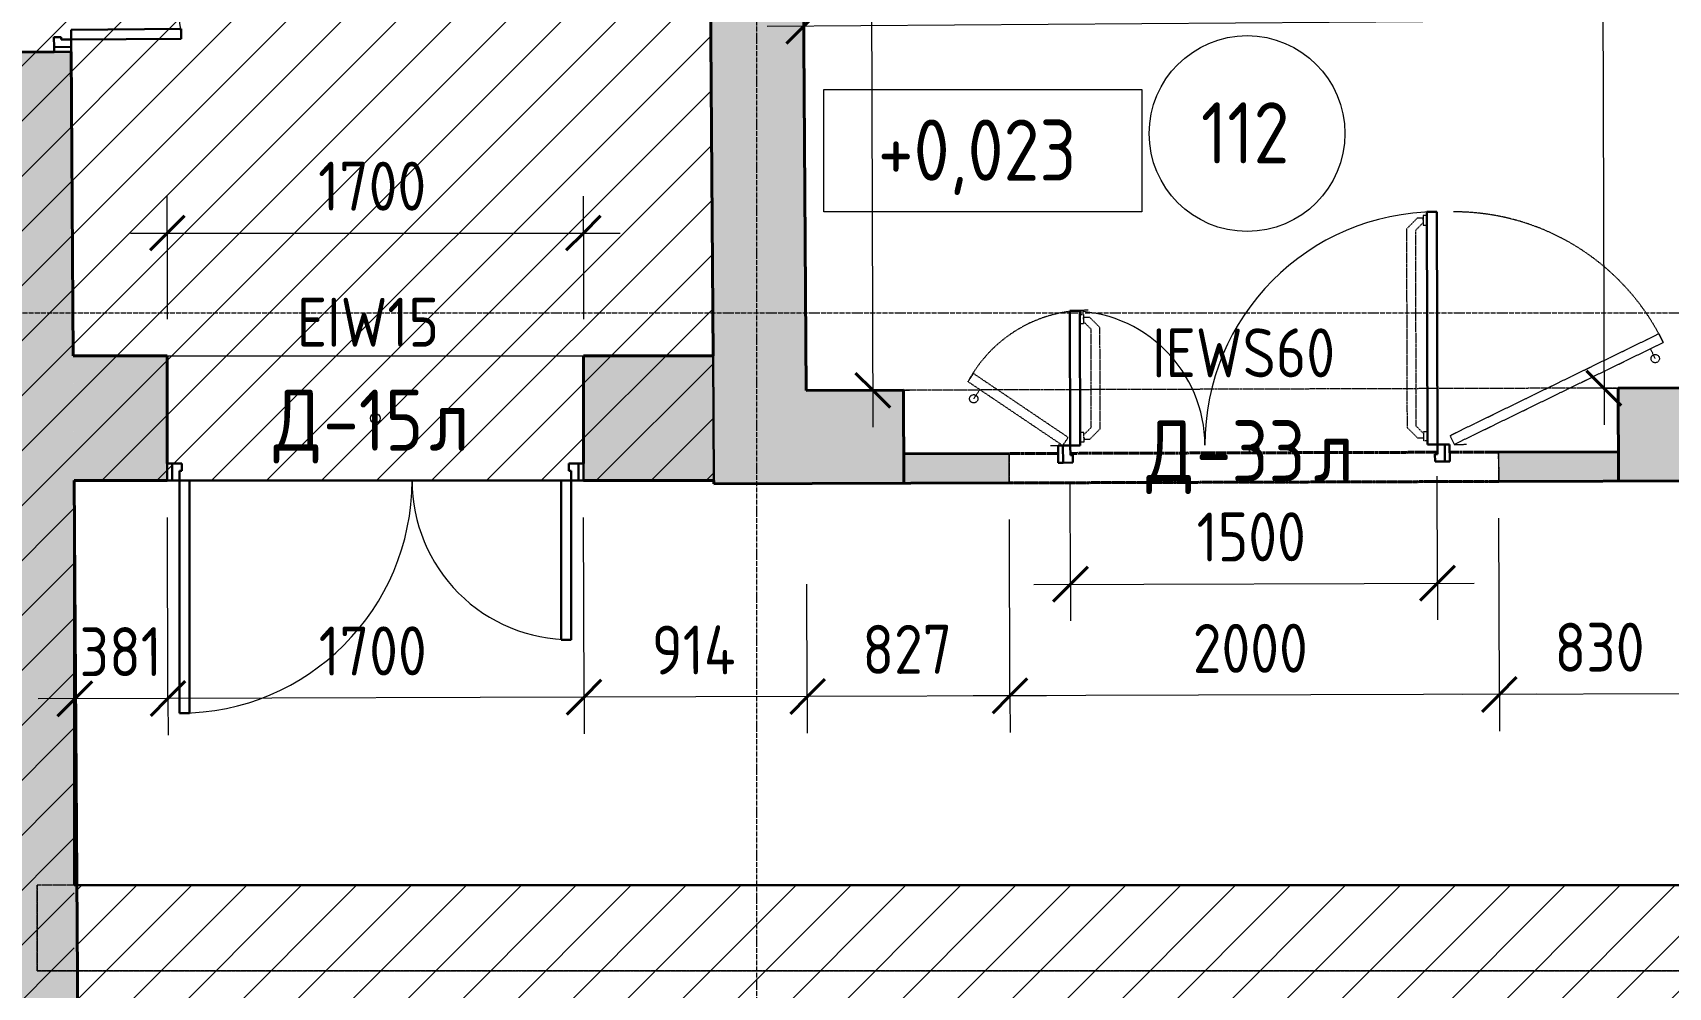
# Model space of a CAD drawing. Header units: millimetres. Extents: x -11886 to 379896, y -8130 to 47743.
# Drawn here: x 602 to 7285, y 10501 to 14402 of the extents above; entities that cross this region are included whole.
import ezdxf

# ---------------------------------------------------------------- set-up
doc = ezdxf.new("R2010")
doc.units = ezdxf.units.MM
for name, pattern in [('ADSK_Линия сетки', [25, 20, -2.5, 0, -2.5]), ('ADSK_Сверху', [4.5, 3, -1.5]), ('ADSK_Снесено', [4.5, 3, -1.5]), ('ADSK_Штриховая_ш2 п1', [3, 2, -1])]:
    doc.linetypes.add(name, pattern=pattern)
for name, color, linetype, lineweight in [('Аннотация', 7, 'Continuous', 9), ('Каркас', 7, 'Continuous', 18), ('Марки дверей', 7, 'Continuous', 20), ('Марки помещений', 7, 'Continuous', 20), ('Оси', 7, 'Continuous', 9), ('Отметки', 7, 'Continuous', 9), ('Размеры', 7, 'Continuous', 9), ('Размеры-100', 7, 'Continuous', 9)]:
    doc.layers.add(name, color=color, linetype=linetype, lineweight=lineweight)
for name, color, linetype, lineweight, true_color in [('Двери', 5, 'Continuous', 18, 0x0000ff), ('Линии', 7, 'Continuous', 9, 0x00a600), ('Стены внутренние', 5, 'Continuous', 18, 0x0000ff)]:
    doc.layers.add(name, color=color, linetype=linetype, lineweight=lineweight, true_color=true_color)
doc.styles.add('GOST Common_1', font='GOST_Common.ttf', dxfattribs={"width": 0.9, "height": 200})
doc.styles.add('GOST Common_2', font='GOST_Common.ttf', dxfattribs={"width": 0.9, "height": 250})
doc.dimstyles.new('ADSK_Основной_2_мм_Округление_до_1_мм', dxfattribs={"dimscale": 304.8, "dimtxt": 201.142999, "dimasz": 0.463911, "dimexe": 0.492126, "dimexo": 0.492126, "dimgap": 0.098425, "dimtad": 1, "dimdec": 0, "dimdsep": 46, "dimtxsty": 'GOST Common_1', "dimblk1": 'OBLIQUE', "dimblk2": 'OBLIQUE', "dimsah": 1, "dimcen": 0.09, "dimdle": 0.492126, "dimazin": 2, "dimtfac": 1, "dimtdec": 4, "dimtix": 1, "dimtmove": 0, "dimatfit": 3, "dimfxl": 1, "dimtvp": 1, "dimtolj": 1, "dimtzin": 0, "dimlwd": 20, "dimlwe": 20, "dimarcsym": 2})
pattern_1 = [(45, (0, 84876.59), (-112.2532, 112.2532), [])]

# ---------------------------------------------------------------- blocks, each defined once
blk = doc.blocks.new('AC_Дверь_Двупольная - Д-11п 1500х2200h-2039715-01 План 1-го этажа маркировочный')
at = {"layer": 'Двери', "lineweight": 30}
for p, q in [((-700, 1140), (-660, 1140)), ((-700, 190), (-700, 1140)), ((-660, 1140), (-660, 190)), ((700, 640), (660, 640)), ((660, 640), (660, 190)), ((700, 190), (700, 640)), ((-750, 190), (-730, 190)), ((-750, 120), (-750, 190)), ((-730, 190), (-700, 190)), ((-730, 120), (-730, 190)), ((-730, 190), (-730, 120)), ((-660, 190), (-700, 190)), ((-700, 190), (-700, 150)), ((-700, 150), (-690, 150)), ((-690, 150), (-690, 120)), ((660, 190), (700, 190)), ((700, 150), (690, 150)), ((690, 150), (690, 120)), ((730, 190), (700, 190)), ((700, 190), (700, 150)), ((730, 120), (730, 190)), ((750, 190), (730, 190)), ((730, 190), (730, 120)), ((750, 120), (750, 190)), ((-730, 120), (-750, 120)), ((-690, 120), (-730, 120)), ((690, 120), (730, 120)), ((730, 120), (750, 120))]:
    blk.add_line(p, q, dxfattribs=at)
at = {"layer": 'Двери'}
for centre, radius, start, end in [((-700, 190), 950, 360, 90), ((700, 190), 450, 90, 180)]:
    blk.add_arc(centre, radius, start, end, dxfattribs=at)
blk = doc.blocks.new('AC_Дверь_Двупольная - Д-15л 1700х2200h-2039711-01 План 1-го этажа маркировочный')
at = {"layer": 'Двери', "lineweight": 30}
for p, q in [((800, 1205), (760, 1205)), ((760, 1205), (760, 255)), ((800, 255), (800, 1205)), ((-800, 905), (-760, 905)), ((-800, 255), (-800, 905)), ((-760, 905), (-760, 255)), ((-850, 255), (-830, 255)), ((-850, 185), (-850, 255)), ((-830, 255), (-800, 255)), ((-830, 185), (-830, 255)), ((-830, 255), (-830, 185)), ((-760, 255), (-800, 255)), ((-800, 255), (-800, 215)), ((-800, 215), (-790, 215)), ((-790, 215), (-790, 185)), ((760, 255), (800, 255)), ((800, 215), (790, 215)), ((790, 215), (790, 185)), ((830, 255), (800, 255)), ((800, 255), (800, 215)), ((830, 185), (830, 255)), ((850, 255), (830, 255)), ((830, 255), (830, 185)), ((850, 185), (850, 255)), ((-830, 185), (-850, 185)), ((-790, 185), (-830, 185)), ((790, 185), (830, 185)), ((830, 185), (850, 185))]:
    blk.add_line(p, q, dxfattribs=at)
at = {"layer": 'Двери'}
for centre, radius, start, end in [((800, 255), 950, 90, 180), ((-800, 255), 650, 360, 90)]:
    blk.add_arc(centre, radius, start, end, dxfattribs=at)
blk = doc.blocks.new('AC_Дверь_Двупольная - Д-33л 1500х2200h 2-2310052-01 План 1-го этажа маркировочный')
at = {"layer": 'Двери', "linetype": 'ADSK_Сверху', "lineweight": 9}
for p, q in [((670.3, 940.5), (627.5, 897.7)), ((694, 940.5), (670.3, 940.5)), ((710, 951), (694, 951)), ((694, 951), (694, 912.5)), ((694, 931.8), (694, 940.5)), ((627.5, 84.4), (627.5, 897.7)), ((694, 921.7), (663.9, 891.6)), ((663.9, 90.4), (663.9, 891.6)), ((694, 912.5), (710, 912.5)), ((-710, 551), (-694, 551)), ((-694, 551), (-694, 512.5)), ((-694, 531.8), (-694, 540.5)), ((-694, 540.5), (-670.3, 540.5)), ((-670.3, 540.5), (-627.5, 497.7)), ((-694, 512.5), (-710, 512.5)), ((-694, 521.7), (-663.9, 491.6)), ((-663.9, 90.4), (-663.9, 491.6)), ((-627.5, 84.4), (-627.5, 497.7)), ((-694, 69.5), (-710, 69.5)), ((-694, 60.3), (-663.9, 90.4)), ((-694, 31), (-694, 69.5)), ((-670.3, 41.6), (-627.5, 84.4)), ((670.3, 41.6), (627.5, 84.4)), ((694, 60.3), (663.9, 90.4)), ((694, 31), (694, 69.5)), ((694, 69.5), (710, 69.5)), ((-710, 31), (-694, 31)), ((-694, 50.3), (-694, 41.6)), ((-694, 41.6), (-670.3, 41.6)), ((694, 41.6), (670.3, 41.6)), ((710, 31), (694, 31))]:
    blk.add_line(p, q, dxfattribs=at)
at = {"layer": 'Двери', "lineweight": 30}
for p, q in [((750, 966), (710, 966)), ((710, 966), (710, 16)), ((750, 16), (750, 966)), ((-750, 566), (-710, 566)), ((-750, 16), (-750, 566)), ((-710, 566), (-710, 16)), ((-800, 16), (-780, 16)), ((-800, -54), (-800, 16)), ((-780, 16), (-750, 16)), ((-780, -54), (-780, 16)), ((-780, 16), (-780, -54)), ((-710, 16), (-750, 16)), ((-750, 16), (-750, -24)), ((710, 16), (750, 16)), ((780, 16), (750, 16)), ((750, 16), (750, -24)), ((780, -54), (780, 16)), ((800, 16), (780, 16)), ((780, 16), (780, -54)), ((800, -54), (800, 16)), ((-780, -54), (-800, -54)), ((-740, -54), (-780, -54)), ((-750, -24), (-740, -24)), ((-740, -24), (-740, -54)), ((750, -24), (740, -24)), ((740, -24), (740, -54)), ((740, -54), (780, -54)), ((780, -54), (800, -54))]:
    blk.add_line(p, q, dxfattribs=at)
at = {"layer": 'Двери'}
for centre, radius, start, end in [((750, 16), 950, 90, 180), ((-750, 16), 550, 360, 90)]:
    blk.add_arc(centre, radius, start, end, dxfattribs=at)
blk = doc.blocks.new('ADSK_Марка_Помещение_ОдноЗначение - Номер-247393-01 План 1-го этажа маркировочный')
at = {"layer": 'Марки помещений'}
blk.add_circle((0, 0), 4, dxfattribs=at)
blk = doc.blocks.new('ADSK_Марка_Дверь - Марка типа и комментарии-2020407-01 План 1-го этажа маркировочный')
at = {"layer": 'Марки дверей', "lineweight": 9}
blk.add_circle((0, 0), 0.2, dxfattribs=at)
blk = doc.blocks.new('DIMBLOCK26-01 План 1-го этажа маркировочный')
at = {"layer": 'Размеры-100', "lineweight": 20, "transparency": 16777216}
for p, q in [((1151.7, 13583.1), (1151.7, 13733.1)), ((2851.7, 13583.1), (2851.7, 13733.1)), ((1001.7, 13583.1), (3001.7, 13583.1)), ((1151.7, 13583.1), (1151.7, 13231.2)), ((2851.7, 13583.1), (2851.7, 13231.2))]:
    blk.add_line(p, q, dxfattribs=at)
at = {"layer": 'Размеры-100', "lineweight": 40, "transparency": 16777216}
for p, q in [((1151.7, 13583.1), (1222.4, 13653.8)), ((2851.7, 13583.1), (2922.4, 13653.8)), ((1151.7, 13583.1), (1081, 13512.4)), ((2851.7, 13583.1), (2781, 13512.4))]:
    blk.add_line(p, q, dxfattribs=at)
at = {"layer": 'Размеры-100', "color": 0, "lineweight": 20, "transparency": 16777216, "insert": (1768.2, 13874.5), "char_height": 200, "width": 560.473, "attachment_point": 1, "line_spacing_factor": 1.022761, "style": 'GOST Common_1'}
blk.add_mtext('1700', dxfattribs=at)
blk = doc.blocks.new('_Oblique')
at = {"color": 0, "linetype": 'ByBlock', "lineweight": -2}
blk.add_line((-0.5, -0.5), (0.5, 0.5), dxfattribs=at)
blk = doc.blocks.new('DIMBLOCK28-01 План 1-го этажа маркировочный')
at = {"layer": 'Размеры-100', "lineweight": 20, "transparency": 16777216}
for p, q in [((4842, 12147.9), (4840.7, 12564.7)), ((6341.6, 12152.4), (6340.3, 12590)), ((4692, 12147.4), (6491.6, 12152.9)), ((4842, 12147.9), (4842.4, 11997.9)), ((6341.6, 12152.4), (6342.1, 12002.4))]:
    blk.add_line(p, q, dxfattribs=at)
at = {"layer": 'Размеры-100', "lineweight": 40, "transparency": 16777216}
for p, q in [((4842, 12147.9), (4912.5, 12218.8)), ((6341.6, 12152.4), (6412.1, 12223.4)), ((4842, 12147.9), (4771.5, 12077)), ((6341.6, 12152.4), (6271.2, 12081.5))]:
    blk.add_line(p, q, dxfattribs=at)
at = {"layer": 'Размеры-100', "color": 0, "lineweight": 20, "transparency": 16777216, "insert": (5357.4, 12440.8), "char_height": 200, "width": 560.473, "attachment_point": 1, "rotation": 0.1744, "line_spacing_factor": 1.022761, "style": 'GOST Common_1'}
blk.add_mtext('1500', dxfattribs=at)
blk = doc.blocks.new('Высотные отметки - Рамка-5093-01 План 1-го этажа маркировочный')
at = {"layer": 'Аннотация', "lineweight": 20}
for p, q in [((-6.5, 0), (-6.5, 5)), ((-6.5, 5), (6.5, 5)), ((6.5, 5), (6.5, 0)), ((6.5, 0), (-6.5, 0))]:
    blk.add_line(p, q, dxfattribs=at)
blk = doc.blocks.new('DIMBLOCK115-01 План 1-го этажа маркировочный')
at = {"layer": 'Размеры-100', "lineweight": 20, "transparency": 16777216}
for p, q in [((4594.7, 11691.9), (4592.5, 12412)), ((6594.7, 11698), (6592.5, 12418.1)), ((6744.7, 11698.4), (4444.7, 11691.4)), ((6594.7, 11698), (6595.2, 11548)), ((4594.7, 11691.9), (4595.2, 11541.9))]:
    blk.add_line(p, q, dxfattribs=at)
at = {"layer": 'Размеры-100', "lineweight": 40, "transparency": 16777216}
for p, q in [((4594.7, 11691.9), (4665.2, 11762.8)), ((6594.7, 11698), (6665.2, 11768.9)), ((6594.7, 11698), (6524.2, 11627.1)), ((4594.7, 11691.9), (4524.2, 11621))]:
    blk.add_line(p, q, dxfattribs=at)
at = {"layer": 'Размеры-100', "color": 0, "lineweight": 20, "transparency": 16777216, "insert": (5341.5, 11985.5), "char_height": 200, "width": 605.475, "attachment_point": 1, "rotation": 0.1744, "line_spacing_factor": 1.022761, "style": 'GOST Common_1'}
blk.add_mtext('2000', dxfattribs=at)
blk = doc.blocks.new('DIMBLOCK199-01 План 1-го этажа маркировочный')
at = {"layer": 'Размеры-100', "lineweight": 20, "transparency": 16777216}
for p, q in [((4594.7, 11691.9), (4592.5, 12412)), ((3766.4, 11689.4), (3765, 12148.3)), ((3766.4, 11689.4), (3766.9, 11539.4)), ((4744.7, 11692.4), (3768, 11689.4)), ((4594.7, 11691.9), (4595.2, 11541.9))]:
    blk.add_line(p, q, dxfattribs=at)
at = {"layer": 'Размеры-100', "lineweight": 40, "transparency": 16777216}
for p, q in [((4594.7, 11691.9), (4665.2, 11762.8)), ((3768, 11689.4), (3838.4, 11760.3)), ((3768, 11689.4), (3697.5, 11618.5)), ((4594.7, 11691.9), (4524.2, 11621))]:
    blk.add_line(p, q, dxfattribs=at)
at = {"layer": 'Размеры-100', "color": 0, "lineweight": 20, "transparency": 16777216, "insert": (3991.2, 11981.4), "char_height": 200, "width": 454.106, "attachment_point": 1, "rotation": 0.1744, "line_spacing_factor": 1.022761, "style": 'GOST Common_1'}
blk.add_mtext('827', dxfattribs=at)
blk = doc.blocks.new('DIMBLOCK200-01 План 1-го этажа маркировочный')
at = {"layer": 'Размеры-100', "lineweight": 20, "transparency": 16777216}
for p, q in [((2854.4, 11686.6), (2852.2, 12421.2)), ((3766.4, 11689.4), (3765, 12148.3)), ((3768, 11689.4), (2854.4, 11686.6)), ((2854.4, 11686.6), (2854.9, 11536.6)), ((3766.4, 11689.4), (3766.9, 11539.4))]:
    blk.add_line(p, q, dxfattribs=at)
at = {"layer": 'Размеры-100', "lineweight": 40, "transparency": 16777216}
for p, q in [((2854.4, 11686.6), (2924.9, 11757.5)), ((3768, 11689.4), (3838.4, 11760.3)), ((2854.4, 11686.6), (2783.9, 11615.7)), ((3768, 11689.4), (3697.5, 11618.5))]:
    blk.add_line(p, q, dxfattribs=at)
at = {"layer": 'Размеры-100', "color": 0, "lineweight": 20, "transparency": 16777216, "insert": (3131.3, 11978.8), "char_height": 200, "width": 429.56, "attachment_point": 1, "rotation": 0.1744, "line_spacing_factor": 1.022761, "style": 'GOST Common_1'}
blk.add_mtext('914', dxfattribs=at)
blk = doc.blocks.new('DIMBLOCK201-01 План 1-го этажа маркировочный')
at = {"layer": 'Размеры-100', "lineweight": 20, "transparency": 16777216}
for p, q in [((1154.4, 11681.4), (1152.2, 12421.2)), ((2854.4, 11686.6), (2852.2, 12421.2)), ((2854.4, 11686.6), (1154.4, 11681.4)), ((1154.4, 11681.4), (1154.9, 11531.4)), ((2854.4, 11686.6), (2854.9, 11536.6))]:
    blk.add_line(p, q, dxfattribs=at)
at = {"layer": 'Размеры-100', "lineweight": 40, "transparency": 16777216}
for p, q in [((1154.4, 11681.4), (1224.9, 11752.3)), ((2854.4, 11686.6), (2924.9, 11757.5)), ((1154.4, 11681.4), (1083.9, 11610.5)), ((2854.4, 11686.6), (2783.9, 11615.7))]:
    blk.add_line(p, q, dxfattribs=at)
at = {"layer": 'Размеры-100', "color": 0, "lineweight": 20, "transparency": 16777216, "insert": (1770, 11974.7), "char_height": 200, "width": 560.473, "attachment_point": 1, "rotation": 0.1744, "line_spacing_factor": 1.022761, "style": 'GOST Common_1'}
blk.add_mtext('1700', dxfattribs=at)
blk = doc.blocks.new('DIMBLOCK202-01 План 1-го этажа маркировочный')
at = {"layer": 'Размеры-100', "lineweight": 20, "transparency": 16777216}
for p, q in [((773.8, 11680.3), (771.6, 12421.2)), ((1154.4, 11681.4), (1152.2, 12421.2)), ((1154.4, 11681.4), (623.8, 11679.8)), ((773.8, 11680.3), (774.3, 11530.3)), ((1154.4, 11681.4), (1154.9, 11531.4))]:
    blk.add_line(p, q, dxfattribs=at)
at = {"layer": 'Размеры-100', "lineweight": 40, "transparency": 16777216}
for p, q in [((773.8, 11680.3), (844.3, 11751.2)), ((1154.4, 11681.4), (1224.9, 11752.3)), ((773.8, 11680.3), (703.4, 11609.4)), ((1154.4, 11681.4), (1083.9, 11610.5))]:
    blk.add_line(p, q, dxfattribs=at)
at = {"layer": 'Размеры-100', "color": 0, "lineweight": 20, "transparency": 16777216, "insert": (792.8, 11971.7), "char_height": 200, "width": 409.104, "attachment_point": 1, "rotation": 0.1744, "line_spacing_factor": 1.022761, "style": 'GOST Common_1'}
blk.add_mtext('381', dxfattribs=at)
blk = doc.blocks.new('DIMBLOCK203-01 План 1-го этажа маркировочный')
at = {"layer": 'Размеры-100', "lineweight": 20, "transparency": 16777216}
for p, q in [((7424.6, 11700.5), (7421.3, 12800.6)), ((6594.7, 11698), (6592.5, 12418.1)), ((7574.6, 11701), (6444.7, 11697.5)), ((6594.7, 11698), (6595.2, 11548)), ((7424.6, 11700.5), (7425.1, 11550.5))]:
    blk.add_line(p, q, dxfattribs=at)
at = {"layer": 'Размеры-100', "lineweight": 40, "transparency": 16777216}
for p, q in [((6594.7, 11698), (6665.2, 11768.9)), ((7424.6, 11700.5), (7495.1, 11771.4)), ((6594.7, 11698), (6524.2, 11627.1)), ((7424.6, 11700.5), (7354.1, 11629.6))]:
    blk.add_line(p, q, dxfattribs=at)
at = {"layer": 'Размеры-100', "color": 0, "lineweight": 20, "transparency": 16777216, "insert": (6819.6, 11990), "char_height": 200, "width": 454.106, "attachment_point": 1, "rotation": 0.1744, "line_spacing_factor": 1.022761, "style": 'GOST Common_1'}
blk.add_mtext('830', dxfattribs=at)
blk = doc.blocks.new('DIMBLOCK228-01 План 1-го этажа маркировочный')
at = {"layer": 'Размеры-100', "lineweight": 20, "transparency": 16777216}
for p, q in [((6998.8, 20555), (7022.4, 12799.4)), ((6999.2, 20405), (6849.2, 20404.6)), ((6999.2, 20405), (7255, 20405.8)), ((7021.9, 12949.4), (6930.1, 12949.1)), ((7021.9, 12949.4), (7171.9, 12949.8))]:
    blk.add_line(p, q, dxfattribs=at)
at = {"layer": 'Размеры-100', "lineweight": 40, "transparency": 16777216}
for p, q in [((6999.2, 20405), (6928.3, 20475.5)), ((6999.2, 20405), (7070.1, 20334.5)), ((7021.9, 12949.4), (6951, 13019.9)), ((7021.9, 12949.4), (7092.8, 12878.9))]:
    blk.add_line(p, q, dxfattribs=at)
at = {"layer": 'Размеры-100', "color": 0, "lineweight": 20, "transparency": 16777216, "insert": (7301.2, 16938.9), "char_height": 200, "width": 625.93, "attachment_point": 1, "rotation": 270.1744, "line_spacing_factor": 1.022761, "style": 'GOST Common_1'}
blk.add_mtext('7456', dxfattribs=at)
blk = doc.blocks.new('DIMBLOCK246-01 План 1-го этажа маркировочный')
at = {"layer": 'Размеры-100', "lineweight": 20, "transparency": 16777216}
for p, q in [((7410.2, 14453.9), (7409.2, 14603.9)), ((7560.2, 14455), (3602.2, 14427.2)), ((3752.2, 14428.2), (3751.8, 14478.2)), ((7410.2, 14453.9), (7419.8, 13100.6)), ((3752.2, 14428.2), (3753.2, 14278.2))]:
    blk.add_line(p, q, dxfattribs=at)
at = {"layer": 'Размеры-100', "lineweight": 40, "transparency": 16777216}
for p, q in [((7410.2, 14453.9), (7480.4, 14525.1)), ((3752.2, 14428.2), (3822.4, 14499.4)), ((7410.2, 14453.9), (7340, 14382.7)), ((3752.2, 14428.2), (3682, 14357))]:
    blk.add_line(p, q, dxfattribs=at)
at = {"layer": 'Размеры-100', "color": 0, "lineweight": 20, "transparency": 16777216, "insert": (5326.9, 14730.7), "char_height": 200, "width": 605.475, "attachment_point": 1, "rotation": 0.40286, "line_spacing_factor": 1.022761, "style": 'GOST Common_1'}
blk.add_mtext('3658', dxfattribs=at)
blk = doc.blocks.new('DIMBLOCK247-01 План 1-го этажа маркировочный')
at = {"layer": 'Размеры-100', "lineweight": 20, "transparency": 16777216}
for p, q in [((4011, 20559.5), (4034.6, 12790.3)), ((4011.4, 20409.5), (3860.1, 20409.1)), ((4011.4, 20409.5), (4161.4, 20410)), ((4034.2, 12940.3), (3984.2, 12940.1)), ((4034.2, 12940.3), (4184.2, 12940.7))]:
    blk.add_line(p, q, dxfattribs=at)
at = {"layer": 'Размеры-100', "lineweight": 40, "transparency": 16777216}
for p, q in [((4011.4, 20409.5), (3940.5, 20480)), ((4011.4, 20409.5), (4082.4, 20339.1)), ((4034.2, 12940.3), (3963.3, 13010.8)), ((4034.2, 12940.3), (4105.1, 12869.8))]:
    blk.add_line(p, q, dxfattribs=at)
at = {"layer": 'Размеры-100', "color": 0, "lineweight": 20, "transparency": 16777216, "insert": (4313.4, 16936.6), "char_height": 200, "width": 625.93, "attachment_point": 1, "rotation": 270.1744, "line_spacing_factor": 1.022761, "style": 'GOST Common_1'}
blk.add_mtext('7469', dxfattribs=at)

msp = doc.modelspace()

# ---------------------------------------------------------------- hatches: boundary and pattern name
at = {"lineweight": 13, "true_color": 0x636466, "transparency": 33554559}
h = msp.add_hatch(dxfattribs=at)
h.set_pattern_fill('ANSI31', color=251, scale=50)
h.set_pattern_definition(pattern_1)
h.paths.add_polyline_path([(3943.5, 43728.87), (-6278.75, 43728.87), (-6141.04, 8529.25), (771.13, 8529.25), (771.13, 12571.22), (3385.22, 12571.22), (3381.63, 13081.22), (3330.09, 20918.63), (3943.5, 20918.63)])
h = msp.add_hatch(dxfattribs=at)
h.set_pattern_fill('ANSI31', color=251, scale=50)
h.set_pattern_definition(pattern_1)
h.paths.add_polyline_path([(49933.4, 8532.3), (56213.95, 8532.3), (56032.62, 43759.21), (46033.21, 43759.21), (46033.21, 20934.06), (46719.85, 20904.57), (46719.85, 10918.4), (782.6, 10918.4), (771.13, 8529.25), (290.5, 8529.25), (290.5, 306.79), (8273, 272.02), (8273, 2186.48), (18972.64, 2186.48), (18972.64, -2732.57), (31336.4, -2732.57), (31336.4, 2185.74), (42036.93, 2106.79), (42036.93, 150.23), (49933.4, 150.23)])
at = {"layer": 'Стены внутренние', "true_color": 0xc0c0c0}
h = msp.add_hatch(color=9, dxfattribs=at)
h.paths.add_polyline_path([(795.64, 9039.25), (758.96, 14323.57), (378.97, 14320.93), (415.63, 9039.25), (771.13, 9039.25)])
h.paths.add_polyline_path([(368.56, 15820.89), (748.55, 15823.53), (716.72, 20410.99), (336.71, 20410.99)])
for points in [[(3385.31, 12558.31), (3765.31, 12559.47), (3710.12, 20408.63), (3433.5, 20408.63), (3433.5, 20410.99), (3330.09, 20410.99), (3385.3, 12559.47)], [(3765.31, 12559.47), (4161.15, 12560.68), (4159.99, 12940.67), (3762.64, 12939.46), (3764.34, 12697.51)]]:
    msp.add_hatch(color=9, dxfattribs=at).paths.add_polyline_path(points)
h = msp.add_hatch(color=9, dxfattribs=at)
h.paths.add_polyline_path([(2851.7, 12571.22), (3385.22, 12571.22), (3381.63, 13081.22), (2851.7, 13081.22), (2851.7, 12641.22)])
h.paths.add_polyline_path([(1047.01, 12571.22), (1151.7, 12571.22), (1151.7, 13081.22), (767.59, 13081.22), (771.13, 12571.22), (795.64, 12571.22)])
h = msp.add_hatch(color=9, dxfattribs=at)
h.paths.add_polyline_path([(7081.23, 12569.56), (8161.57, 12572.85), (8160.41, 12952.85), (7080.08, 12949.56), (7080.84, 12697.51)])
h.paths.add_polyline_path([(9191.56, 12575.99), (9421.97, 12576.69), (9420.81, 12956.69), (9190.41, 12955.99), (9191.35, 12645.99)])
h.paths.add_polyline_path([(10451.96, 12579.82), (10795.24, 12580.87), (10795.24, 12960.87), (10450.81, 12959.82), (10451.96, 12580.87)])
h = msp.add_hatch(color=9, dxfattribs=at)
h.paths.add_polyline_path([(4161.15, 12560.68), (4592.06, 12561.99), (4591.69, 12681.99), (4160.79, 12680.68), (4161.15, 12561.99)])
h.paths.add_polyline_path([(6592.05, 12568.08), (7081.23, 12569.56), (7080.08, 12689.56), (6591.68, 12688.07)])

# ---------------------------------------------------------------- linework, layer by layer
at = {"color": 251, "lineweight": 30, "true_color": 0x636466}
for points in [[(290.5, 8529.25), (-6141.04, 8529.25), (-6278.75, 43728.87), (3943.5, 43728.87), (3943.5, 20918.63), (3330.09, 20918.63), (3381.63, 13081.22)], [(771.13, 10918.4), (46719.85, 10918.4), (46719.85, 20904.57), (46033.21, 20934.06)], [(3381.63, 13081.22), (3385.22, 12571.22), (771.13, 12571.22), (771.13, 10918.4)]]:
    msp.add_lwpolyline(points, dxfattribs=at)
at = {"layer": 'Каркас', "color": 253, "linetype": 'ADSK_Сверху', "true_color": 0xb2b2b2}
for p, q in [((619.65, 10568.4), (619.65, 10918.4)), ((8123.48, 10918.4), (619.65, 10918.4)), ((619.65, 10568.4), (8123.48, 10568.4))]:
    msp.add_line(p, q, dxfattribs=at)
at = {"layer": 'Каркас', "color": 253, "linetype": 'ADSK_Сверху', "true_color": 0xaaaaaa}
for p, q in [((619.65, 10918.4), (619.65, 10568.4)), ((8123.48, 10918.4), (619.65, 10918.4)), ((8123.48, 10568.4), (619.65, 10568.4))]:
    msp.add_line(p, q, dxfattribs=at)
at = {"layer": 'Линии', "linetype": 'ADSK_Штриховая_ш2 п1'}
for p, q in [((6392.96, 12755.46), (7246.81, 13171.91)), ((7246.81, 13171.91), (7264.35, 13135.96)), ((6410.49, 12719.5), (7264.35, 13135.96)), ((7231.58, 13069.91), (7211.86, 13110.36)), ((4423.51, 12975.66), (4445.88, 13008.82)), ((4810.5, 12714.63), (4423.51, 12975.66)), ((4832.87, 12747.8), (4445.88, 13008.82)), ((4446.76, 12905.7), (4471.93, 12943.01)), ((4760.5, 12714.48), (4810.5, 12714.63)), ((4810.5, 12714.63), (4832.87, 12747.8)), ((6392.96, 12755.46), (6410.49, 12719.5)), ((6410.49, 12719.5), (6460.49, 12719.66))]:
    msp.add_line(p, q, dxfattribs=at)
at = {"layer": 'Линии', "lineweight": 18}
msp.add_line((6339.86, 12740.03), (6339.86, 12713.72), dxfattribs=at)
at = {"layer": 'Линии', "linetype": 'ADSK_Штриховая_ш2 п1'}
for centre in [(7231.58, 13069.91), (4446.76, 12905.7)]:
    msp.add_circle(centre, 17, dxfattribs=at)
for centre, radius, start, end in [((6410.49, 12719.5), 950, 26, 90.237449), ((4910.47, 12714.96), 552.35, 89.625125, 151.836479)]:
    msp.add_arc(centre, radius, start, end, dxfattribs=at)
at = {"layer": 'Оси', "linetype": 'ADSK_Линия сетки'}
for p, q in [((3559.91, -7330.38), (3559.91, 44421.85)), ((-11086.22, 13256.79), (57141.72, 13256.79))]:
    msp.add_line(p, q, dxfattribs=at)
at = {"layer": 'Стены внутренние', "color": 18, "lineweight": 40, "true_color": 0x000000}
for p, q in [((3330.09, 20410.99), (3381.63, 13081.22)), ((3762.64, 12939.46), (3710.12, 20408.63)), ((688.97, 14323.08), (378.97, 14320.93)), ((767.59, 13081.22), (758.96, 14323.57)), ((1151.7, 13081.22), (767.59, 13081.22)), ((1151.7, 12641.22), (1151.7, 13081.22)), ((3381.63, 13081.22), (2851.7, 13081.22)), ((2851.7, 13081.22), (2851.7, 12641.22)), ((4159.99, 12940.67), (3762.64, 12939.46)), ((4159.99, 12940.67), (4161.15, 12560.68)), ((7420.81, 12950.6), (7080.08, 12949.56)), ((7081.23, 12569.56), (7080.08, 12949.56)), ((4591.69, 12681.99), (4160.79, 12680.68)), ((7080.87, 12689.56), (6591.68, 12688.07)), ((771.13, 12571.22), (1151.7, 12571.22)), ((795.64, 9039.25), (771.13, 12571.22)), ((2851.7, 12571.22), (3385.22, 12571.22)), ((3385.22, 12571.22), (3385.31, 12558.31)), ((6592.05, 12568.08), (7746.21, 12571.59)), ((3385.31, 12558.31), (4592.06, 12561.99))]:
    msp.add_line(p, q, dxfattribs=at)
at = {"layer": 'Стены внутренние', "color": 18, "true_color": 0x000000}
for p, q in [((1151.7, 13081.22), (2851.7, 13081.22)), ((4592.06, 12561.99), (4591.69, 12681.99)), ((6591.68, 12688.07), (6592.05, 12568.08)), ((2761.7, 12571.22), (1241.7, 12571.22))]:
    msp.add_line(p, q, dxfattribs=at)
at = {"layer": 'Стены внутренние', "color": 18, "linetype": 'ADSK_Сверху', "true_color": 0x000000}
for p, q in [((7080.08, 12949.56), (4159.99, 12940.67)), ((4161.15, 12560.68), (4159.99, 12940.67)), ((7080.08, 12949.56), (7081.23, 12569.56)), ((4161.15, 12560.68), (7081.23, 12569.56))]:
    msp.add_line(p, q, dxfattribs=at)
at = {"layer": 'Стены внутренние', "color": 18, "linetype": 'ADSK_Снесено', "lineweight": 40, "true_color": 0x000000}
for p, q in [((4791.59, 12682.6), (4591.69, 12681.99)), ((6341.58, 12687.31), (4841.59, 12682.75)), ((6591.68, 12688.07), (6391.58, 12687.47)), ((4592.06, 12561.99), (6592.05, 12568.08))]:
    msp.add_line(p, q, dxfattribs=at)
at = {"layer": 'Стены внутренние', "color": 18, "linetype": 'ADSK_Снесено', "true_color": 0x000000}
for p, q in [((4591.69, 12681.99), (4592.06, 12561.99)), ((6592.05, 12568.08), (6591.68, 12688.07))]:
    msp.add_line(p, q, dxfattribs=at)

# ---------------------------------------------------------------- block references
at = {"layer": 'Аннотация', "lineweight": 20, "xscale": 99.99999999999993, "yscale": 99.99999999999993, "zscale": 99.99999999999993}
msp.add_blockref('Высотные отметки - Рамка-5093-01 План 1-го этажа маркировочный', (4483.89, 13670.12), dxfattribs=at)
at = {"layer": 'Двери'}
for name, p, rotation in [('AC_Дверь_Двупольная - Д-11п 1500х2200h-2039715-01 План 1-го этажа маркировочный', (563.76, 15072.23), 270.3976477562669), ('AC_Дверь_Двупольная - Д-15л 1700х2200h-2039711-01 План 1-го этажа маркировочный', (2001.7, 12826.22), 180)]:
    msp.add_blockref(name, p, dxfattribs=dict(at, rotation=rotation))
at = {"layer": 'Двери', "linetype": 'ADSK_Сверху', "lineweight": 9, "rotation": 0.1744007003281796}
msp.add_blockref('AC_Дверь_Двупольная - Д-33л 1500х2200h 2-2310052-01 План 1-го этажа маркировочный', (5591.53, 12701.03), dxfattribs=at)
at = {"layer": 'Марки дверей', "xscale": 99.99999999999993, "yscale": 99.99999999999993, "zscale": 99.99999999999993}
for p in [(2001.7, 12826.22), (5591.53, 12701.03)]:
    msp.add_blockref('ADSK_Марка_Дверь - Марка типа и комментарии-2020407-01 План 1-го этажа маркировочный', p, dxfattribs=at)
at = {"layer": 'Марки помещений', "xscale": 99.99999999999993, "yscale": 99.99999999999993, "zscale": 99.99999999999993}
msp.add_blockref('ADSK_Марка_Помещение_ОдноЗначение - Номер-247393-01 План 1-го этажа маркировочный', (5563.79, 13989.46), dxfattribs=at)

# ---------------------------------------------------------------- texts
at = {"layer": 'Марки дверей', "lineweight": 9, "attachment_point": 1}
for s, insert, char_height, width, style in [('EIW15', (1681.12, 13318.63), 200, 735.9491, 'GOST Common_1'), ('IEWS60', (5175.55, 13193.44), 200, 966.8351, 'GOST Common_1'), ('\\fGOST Common|b0|i0|c204|p34|;\\W.9;Д', (1585.72, 12943.23), 250, 245.3164, 'GOST Common_2'), ('-15', (1788.13, 12943.23), 250, 526.7087, 'GOST Common_2'), ('\\fGOST Common|b0|i0|c204|p34|;\\W.9;л', (2222.71, 12943.23), 250, 194.8101, 'GOST Common_2'), ('\\fGOST Common|b0|i0|c204|p34|;\\W.9;Д', (5151.7, 12818.04), 250, 245.3164, 'GOST Common_2'), ('-33', (5354.11, 12818.04), 250, 584.4302, 'GOST Common_2'), ('\\fGOST Common|b0|i0|c204|p34|;\\W.9;л', (5836.31, 12818.04), 250, 194.8101, 'GOST Common_2')]:
    msp.add_mtext(s, dxfattribs=dict(at, insert=insert, char_height=char_height, width=width, style=style))
at = {"layer": 'Марки помещений', "lineweight": 9, "insert": (5375.24, 14117.18), "char_height": 250, "width": 468.9872, "attachment_point": 1, "style": 'GOST Common_2'}
msp.add_mtext('112', dxfattribs=at)
at = {"layer": 'Отметки', "lineweight": 20, "insert": (4055.21, 14046.83), "char_height": 250, "width": 1028.8226, "attachment_point": 1, "line_spacing_factor": 1.022761, "style": 'GOST Common_2'}
msp.add_mtext('+0,023', dxfattribs=at)

# ---------------------------------------------------------------- dimensions: what is measured, and where the dimension line sits
at = {"layer": 'Размеры', "lineweight": 20}
for base, p1, p2, angle, override, picture, middle in [((4034.18, 12940.29), (3710.12, 20408.63), (4134.16, 12940.6), 270.174401, {"dimpost": '<>', "dimfxl": 7480.065293}, 'DIMBLOCK247-01 План 1-го этажа маркировочный', (4152.81, 16675.32)), ((7021.93, 12949.39), (7404.95, 20406.27), (7080.08, 12949.56), 270.174401, {"dimpost": '<>', "dimfxl": 7463.777256}, 'DIMBLOCK228-01 План 1-го этажа маркировочный', (7140.58, 16677.6)), ((3752.17, 14428.22), (7420.81, 12950.6), (3752.87, 14328.24), 0.402862, {"dimpost": '<>', "dimfxl": 3918.115717}, 'DIMBLOCK246-01 План 1-го этажа маркировочный', (5580.29, 14571.08)), ((6594.7, 11697.98), (7420.81, 12950.6), (6592.05, 12568.08), 0.174401, {"dimpost": '<>', "dimfxl": 912.779736}, 'DIMBLOCK203-01 План 1-го этажа маркировочный', (7009.26, 11829.25)), ((6341.65, 12152.44), (4840.24, 12714.72), (6339.86, 12740.03), 0.174401, {"dimpost": '<>', "dimfxl": 1499.828584}, 'DIMBLOCK28-01 План 1-го этажа маркировочный', (5591.41, 12280.16)), ((773.84, 11680.27), (1151.7, 12571.22), (771.13, 12571.22), 0.174401, {"dimpost": '<>', "dimfxl": 380.576139}, 'DIMBLOCK202-01 План 1-го этажа маркировочный', (963.73, 11810.85)), ((1154.41, 11681.43), (2851.7, 12571.22), (1151.7, 12571.22), 0.174401, {"dimpost": '<>', "dimfxl": 1700}, 'DIMBLOCK201-01 План 1-го этажа маркировочный', (2004.01, 11814.01)), ((2854.39, 11686.6), (3764.59, 12298.3), (2851.7, 12571.22), 0.174401, {"dimpost": '<>', "dimfxl": 952.812773}, 'DIMBLOCK200-01 План 1-го этажа маркировочный', (3310.02, 11817.99)), ((4594.71, 11691.9), (6592.05, 12568.08), (4592.06, 12561.99), 0.174401, {"dimpost": '<>', "dimfxl": 2000}, 'DIMBLOCK115-01 План 1-го этажа маркировочный', (5594.31, 11824.94)), ((3766.44, 11689.38), (4592.06, 12561.99), (3764.59, 12298.3), 0.174401, {"dimpost": '<>', "dimfxl": 868.466248}, 'DIMBLOCK199-01 План 1-го этажа маркировочный', (4180.18, 11820.64))]:
    dim = msp.add_linear_dim(base=base, p1=p1, p2=p2, angle=angle, dimstyle='ADSK_Основной_2_мм_Округление_до_1_мм', override=override, dxfattribs=at)
    dim.commit()
    dim.dimension.update_dxf_attribs({"geometry": picture, "text_midpoint": middle})
dim = msp.add_linear_dim(base=(2851.7, 13583.11), p1=(1151.7, 13081.22), p2=(2851.7, 13081.22), dimstyle='ADSK_Основной_2_мм_Округление_до_1_мм', override={"dimpost": '<>', "dimfxl": 1700}, dxfattribs=at)
dim.commit()
dim.dimension.update_dxf_attribs({"geometry": 'DIMBLOCK26-01 План 1-го этажа маркировочный', "text_midpoint": (2001.7, 13713.11)})

doc.saveas('drawing.dxf')
